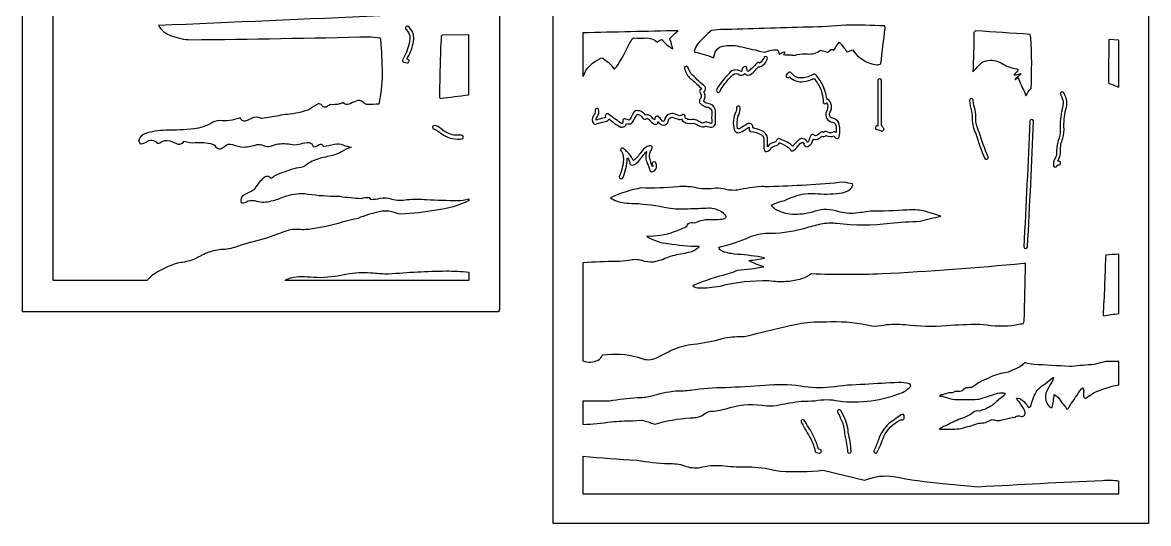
# Model space of a CAD drawing. Extents: x 1.4 to 96.1, y 1 to 80.1.
# Drawn here: x 1.36 to 20.27, y 3.56 to 11.98 of the extents above; entities that cross this region are included whole.
import ezdxf

# ---------------------------------------------------------------- set-up
doc = ezdxf.new("R2010")
doc.units = 0
doc.linetypes.add('0', pattern=[0])
doc.layers.add('1', color=7, linetype='0')

msp = doc.modelspace()

# ---------------------------------------------------------------- linework, layer by layer
at = {"layer": '1'}
for points in [[(10.272745, 37.557205), (20.272745, 37.557205), (20.272745, 3.557205), (10.272745, 3.557205)], [(9.372161, 36.138107), (9.372161, 7.139572), (9.358272, 7.139572), (9.358272, 7.111801), (1.358272, 7.111801), (1.358272, 36.110329), (1.372161, 36.110329), (1.372161, 36.138107)]]:
    msp.add_lwpolyline(points, close=True, dxfattribs=at)
msp.add_lwpolyline([(7.367144, 12.087432, -0.00021), (3.641026, 11.924957, 0.179968), (3.856139, 11.755127, 0.086835), (4.183868, 11.686628, 0.003189), (7.213082, 11.737701), (7.368466, 11.719513), (7.369746, 11.693298, -0.015408), (7.401489, 11.111008, -0.036236), (7.34514, 10.604706, -0.010136), (7.156305, 10.596375, -0.190246), (7.080996, 10.636642, 0.317398), (6.96244, 10.652847, 0.033453), (6.847094, 10.602081, -0.30477), (6.745509, 10.627914), (6.733723, 10.630569, -0.153796), (6.682889, 10.607056, -0.068076), (6.540109, 10.59642, 0.183418), (6.472543, 10.560013, -0.451946), (6.385778, 10.58606, 0.28522), (6.323399, 10.60849, 0.052395), (6.179245, 10.516556, -0.064702), (5.803901, 10.429245, 0.098587), (5.663165, 10.408523, -0.000432), (5.380358, 10.361892), (5.370577, 10.36319, 0.25266), (5.193054, 10.359726), (5.162895, 10.345154), (5.133874, 10.32843, -0.453565), (5.017225, 10.367599), (4.999751, 10.36763, -0.106698), (4.6695, 10.328259, 0.138592), (4.519396, 10.279251, -0.111312), (4.239108, 10.192307, -0.034626), (3.76453, 10.165009, 0.072568), (3.413622, 10.106888, 0.194827), (3.314724, 10.002966, 0.31209), (3.340919, 9.936189), (3.345096, 9.935201), (3.349368, 9.934784, 0.015578), (3.438503, 9.965775, -0.490262), (3.619338, 9.947769, 0.126731), (3.701458, 9.975693, -0.255275), (3.876692, 9.97089, -0.002998), (3.968374, 9.932953, 0.327632), (4.076142, 9.983246, 0.130583), (4.260873, 9.959824, -0.075738), (4.548722, 9.933411, -0.177694), (4.607804, 9.881393, 0.463789), (4.749465, 9.894974, -0.279412), (4.885663, 9.926926, 0.073802), (5.077087, 9.88147, 0.054245), (5.296404, 9.925003, -0.182056), (5.405047, 9.910797, 0.09188), (5.486091, 9.891815, 0.032964), (5.625417, 9.934586, -0.076434), (5.894522, 9.925461, 0.113808), (6.036289, 9.939133, -0.067543), (6.171724, 9.960083, -0.323967), (6.239389, 9.89006, 0.246973), (6.341941, 9.927383, -0.497888), (6.407885, 9.899734), (6.411416, 9.895065, 0.029702), (6.596683, 9.934662, -0.146079), (6.749391, 9.916702, 0.01751), (6.879017, 9.878708, 0.078999), (6.714937, 9.803635, -0.091753), (6.47943, 9.722061, 0.042684), (6.223201, 9.648224, 0.031378), (6.108924, 9.569382, -0.0998), (5.954193, 9.529556, 0.020876), (5.630588, 9.417085, 0.064558), (5.547403, 9.360382), (5.533506, 9.356674, 0.471339), (5.406984, 9.360336, 0.090276), (5.265997, 9.19342, -0.161403), (5.172415, 9.127304, 0.072342), (5.041739, 9.045151, 0.326481), (5.038234, 8.944534, 0.186466), (5.147057, 8.979996, -0.152322), (5.290273, 8.973053, 0.135408), (5.537947, 8.977844, 0.044325), (5.759384, 9.050766, -0.085417), (6.097903, 9.103729, 0.040084), (6.591969, 9.059174), (6.690829, 9.055267, 0.023029), (7.045312, 9.020721, -0.1145), (7.183741, 9.034821, 0.230193), (7.205092, 9.004547, 0.078329), (7.368433, 9.025787, -0.122302), (7.560387, 9.008835, 0.109765), (7.819873, 8.999222, -0.060491), (8.145323, 8.99928, 0.000887), (8.664565, 8.982864, 0.057771), (8.858271, 9.011108), (8.858272, 8.983093, -0.07741), (8.311219, 8.821075, -0.029897), (7.710506, 8.754593, -0.023338), (7.569771, 8.793182, 0.119334), (7.346721, 8.794083, 0.049492), (6.995874, 8.685045, 0.007626), (6.457366, 8.547974, 0.015796), (6.19872, 8.50325, -0.054027), (5.962465, 8.499398, 0.105921), (5.702161, 8.441711, -0.04066), (5.208281, 8.287262, 0.027539), (4.954235, 8.204697, -0.064514), (4.689467, 8.159648, 0.049309), (4.459778, 8.107941, 0.009083), (4.233162, 7.992599, -0.055973), (3.985007, 7.936951, 0.081475), (3.532563, 7.726028, 0.0229), (3.447049, 7.639572), (1.872161, 7.639572), (1.872182, 35.610329)], format="xyb", dxfattribs=at)
for points in [[(14.158855, 11.464691, -0.204809), (14.139403, 11.437454, 0.030537), (14.266823, 11.432831, 0.011813), (14.328836, 11.423859, -0.114645), (14.507585, 11.448441), (14.537352, 11.447693, 0.185112), (14.765244, 11.510666), (14.878528, 11.475189, 0.141151), (14.937458, 11.520218, -0.392847), (14.980457, 11.512665), (14.987622, 11.513702, -0.029291), (15.075809, 11.646988), (15.079433, 11.645004, -0.046205), (15.204677, 11.484497), (15.21021, 11.482681, -0.033689), (15.300801, 11.514938, 0.20588), (15.708329, 11.26265, 0.149975), (15.778802, 11.286441, -0.004891), (15.849133, 11.881483), (15.84217, 11.918167, 0.018155), (15.186684, 11.930054, -0.015858), (14.555782, 11.898573, -0.002125), (13.090715, 11.856825), (12.934561, 11.844498, 0.040112), (12.69971, 11.613251, 0.08932), (12.642914, 11.494141), (12.651407, 11.476196, -0.077031), (12.964186, 11.381012), (12.976219, 11.418625), (12.993703, 11.480148), (13.024608, 11.526535), (13.067227, 11.559387), (13.119854, 11.580276, -0.103722), (13.396269, 11.575867, -0.015019), (13.762006, 11.49118), (13.820773, 11.479492), (13.847329, 11.482285, -0.112447), (14.022651, 11.516037), (14.038692, 11.518021), (14.043843, 11.514328), (14.073196, 11.439453, -0.133666), (14.156493, 11.48291, -0.10924)], [(7.835424, 11.299149, 0.805664), (7.816892, 11.360199, 0.067459), (7.920061, 11.625305), (7.929015, 11.69754), (7.924299, 11.767319), (7.902444, 11.832184), (7.859982, 11.889755), (7.837304, 11.909241, 0.936246), (7.801605, 11.858093), (7.842465, 11.81041), (7.862571, 11.753235), (7.865589, 11.689453), (7.855187, 11.621948, -0.05958), (7.740063, 11.345398, 0.407277), (7.764116, 11.308929), (7.815713, 11.296158, 0.164109)], [(8.410335, 11.761673), (8.391697, 11.747562, 0.013337), (8.36472, 10.722733), (8.376367, 10.699341, -0.009682), (8.852116, 10.75946), (8.858272, 10.764343), (8.858272, 11.770889)], [(10.772746, 11.073471), (10.773798, 11.069214, -0.205924), (11.071823, 11.375763), (11.098198, 11.380997), (11.157364, 11.337021, -0.10262), (11.290744, 11.199066), (11.304948, 11.196472, 0.061977), (11.502845, 11.520477, -0.023658), (11.602101, 11.699371), (11.625653, 11.717209, 0.027145), (11.860624, 11.717361, -0.164003), (12.024838, 11.647888, -0.070153), (12.096423, 11.691666, 0.086405), (12.282556, 11.531433, 0.052733), (12.230916, 11.696915), (12.23471, 11.705917, -0.062677), (12.374542, 11.838614, 0.00039), (10.772615, 11.803226)], [(18.05451, 11.099808, -0.069788), (18.133877, 11.113678, 0.055718), (18.02817, 11.012451, -0.066341), (18.081358, 11.051956), (18.085075, 11.051254, 0.037842), (18.187738, 10.813904, 0.018022), (18.214703, 10.743301, -0.061843), (18.301283, 10.869904, 0.025452), (18.29825, 11.726151), (18.28421, 11.777569, 0.000985), (17.368202, 11.835842), (17.338675, 11.80954, -0.011813), (17.322933, 11.145767, 0.000772), (17.466917, 11.300938), (17.490686, 11.315033), (17.548294, 11.3311, -0.224734), (17.801157, 11.292419, 0.101282), (18.061939, 11.19725), (18.08378, 11.189209, -0.109923), (18.01268, 11.097015, 0.081346)], [(19.772747, 11.676254), (19.767546, 11.679031), (19.606611, 11.6897, 0.00169), (19.601442, 10.978482), (19.606991, 10.953217, -0.019235), (19.772747, 10.888077)], [(13.293085, 11.096527, -0.349906), (13.400038, 11.099518, 0.331315), (13.490399, 11.117462, 0.245722), (13.544106, 11.092194), (13.573771, 11.098984), (13.604544, 11.11615, 0.045764), (13.724243, 11.233475, 0.238864), (13.79675, 11.259521, 0.163004), (13.87168, 11.375565, 0.951212), (13.808558, 11.376251, -0.158955), (13.736847, 11.295517, 0.405139), (13.693385, 11.294907, -0.073091), (13.549229, 11.155014, -0.382844), (13.535089, 11.164825, -0.141381), (13.527476, 11.210114, 0.618283), (13.468303, 11.223755, 0.260573), (13.439221, 11.156631), (13.435555, 11.155685, -0.055363), (13.376297, 11.175751, 0.271442), (13.248123, 11.139877, 0.047281), (13.047309, 10.906128, 0.063462), (13.017452, 10.832062, 0.804915), (13.077439, 10.820679), (13.090768, 10.851974, -0.077036)], [(12.93369, 10.21492, 0.372507), (13.000655, 10.300186, -0.036478), (13.000318, 10.491196, 0.366505), (12.870166, 10.614532, -0.163709), (12.79506, 10.655441, 0.304275), (12.812456, 10.790318, 0.023798), (12.805037, 10.811858, 0.510767), (12.805591, 10.915497, -0.011474), (12.584835, 11.118225, -0.003431), (12.531912, 11.227386, 1.050291), (12.484468, 11.185226), (12.489328, 11.176392, 0.180566), (12.601453, 11.016373, -0.013107), (12.767932, 10.863861, -0.046006), (12.73775, 10.838364, 0.249618), (12.73524, 10.809052), (12.750657, 10.773788, -0.205782), (12.753118, 10.702178, 0.496182), (12.747532, 10.614227, 0.208665), (12.878718, 10.55127, -0.387055), (12.937592, 10.463226, 0.038952), (12.937777, 10.289444, -0.364702), (12.920917, 10.280701, 0.083808), (12.832433, 10.302124, -0.107346), (12.767044, 10.287445, -0.009451), (12.683072, 10.334137, 0.124932), (12.579246, 10.342743, -0.12662), (12.497994, 10.364105, -0.145459), (12.488844, 10.407227, 0.612149), (12.431992, 10.419464, -0.262593), (12.365691, 10.418777), (12.3244, 10.436447, 0.512016), (12.143984, 10.335526, -0.751661), (12.103521, 10.325562, 0.090768), (12.02623, 10.400513, 0.423671), (11.986217, 10.379044), (11.976279, 10.339005, -0.013968), (11.911757, 10.403595, 0.234512), (11.817514, 10.419708, 0.317466), (11.657098, 10.49231, 0.230561), (11.607721, 10.432434, -0.015538), (11.551476, 10.334488, -0.046317), (11.476031, 10.359131, 0.495278), (11.443546, 10.319473, -0.139645), (11.437552, 10.280334), (11.427556, 10.280106), (11.403375, 10.290085, -0.009636), (11.197161, 10.441342, 0.681249), (11.152995, 10.387939, -0.397891), (11.14116, 10.374115, 0.056884), (10.99349, 10.336044, -0.26955), (11.015202, 10.39447, 0.234634), (11.033765, 10.515305, 0.92915), (10.977597, 10.487503, -0.218292), (10.953814, 10.417572, 0.337597), (10.954151, 10.270859, 0.326618), (11.002692, 10.273224, 0.005356), (11.125252, 10.309891, 0.313856), (11.210045, 10.356644, 0.063298), (11.407935, 10.219063, 0.441427), (11.502801, 10.277939), (11.52303, 10.27623, 0.375906), (11.606123, 10.304077, 0.044289), (11.676623, 10.432907, -0.333202), (11.774189, 10.371822, 0.375051), (11.843882, 10.361675, -0.298001), (11.884, 10.343994, 0.120134), (11.972592, 10.269806), (11.992995, 10.265244, 0.388712), (12.02797, 10.288605), (12.03272, 10.307236), (12.035495, 10.307785), (12.047833, 10.293182), (12.062325, 10.278778, 0.656979), (12.208776, 10.333008, -0.355788), (12.277781, 10.385696, 0.036256), (12.385938, 10.349152), (12.407, 10.348389), (12.429217, 10.3517, 0.259429), (12.530499, 10.286972), (12.577151, 10.279846), (12.580145, 10.279709, -0.230029), (12.704252, 10.250031), (12.723655, 10.23912, 0.271276), (12.835727, 10.236101), (12.844932, 10.236691, 0.000228)], [(13.85529, 9.806427, 0.215886), (13.937314, 9.868561, -0.191993), (14.003624, 9.903351, 0.202472), (14.074086, 9.953201), (14.077236, 9.95253, -0.075449), (14.233241, 9.867874), (14.251673, 9.847687), (14.261535, 9.83223, 0.485445), (14.31163, 9.826263, 0.022505), (14.424221, 9.944458), (14.438129, 9.956146, -0.694947), (14.48532, 9.927795, 0.522406), (14.563018, 9.900146, 0.247119), (14.638494, 10.016876, 0.314867), (14.742974, 10.032257, 0.029124), (14.791245, 10.068665, 0.376739), (14.853299, 10.077728, 0.173113), (14.990853, 10.069199, 0.182384), (15.035602, 10.02478, 0.438251), (15.074554, 10.058731, 0.137963), (15.071673, 10.291428, 0.258851), (14.962336, 10.36609, -0.494568), (14.922618, 10.465302, 0.384449), (14.883012, 10.687957, 0.058463), (14.868987, 10.690735, 0.070168), (14.79691, 10.937256, 0.034702), (14.681728, 11.104279, 0.277811), (14.649596, 11.106979, -0.09817), (14.456239, 11.044144), (14.389023, 11.047363), (14.326233, 11.072174), (14.273739, 11.125488, 0.465507), (14.226499, 11.133102), (14.195723, 11.107178, 1.123955), (14.241405, 11.06395, 0.26086), (14.479864, 10.98555, 0.086536), (14.654253, 11.037262), (14.695012, 10.980225, -0.119909), (14.78542, 10.785355, -0.081489), (14.809464, 10.632462, 0.646794), (14.866737, 10.624771, -0.261335), (14.872576, 10.507645), (14.862162, 10.482529, 0.501802), (14.966517, 10.301208, -0.386247), (15.025238, 10.21785, -0.044594), (15.023675, 10.126724, 0.39482), (14.978225, 10.130844, -0.234643), (14.85948, 10.146225, 0.278594), (14.814815, 10.128265, 0.452194), (14.759207, 10.122986, -0.095176), (14.678253, 10.069901, -0.270351), (14.652456, 10.088379, 0.482949), (14.600333, 10.078094, 0.082733), (14.563967, 9.982498, -0.075193), (14.542458, 9.962204, 0.57708), (14.387593, 9.995544, 0.030892), (14.297647, 9.898254), (14.290671, 9.898453, 0.107711), (14.167475, 9.980164, 0.023928), (14.063935, 10.025574, 0.396581), (14.025421, 9.993454, -0.266355), (13.977757, 9.961105, 0.206452), (13.872789, 9.887405, 0.013227), (13.872622, 10.037811, 0.272187), (13.764049, 10.163803, 0.066956), (13.657398, 10.195847), (13.628397, 10.204651), (13.627013, 10.217453, 0.576272), (13.534418, 10.271698, 0.014677), (13.402402, 10.19194, -0.162072), (13.37058, 10.192917), (13.366977, 10.202316, -0.077396), (13.376961, 10.397385, 0.08632), (13.416313, 10.520447), (13.414503, 10.539536, 1.30286), (13.353586, 10.523987, -0.163408), (13.3401, 10.474258, 0.175322), (13.312859, 10.174777, 0.449191), (13.416606, 10.132263), (13.444805, 10.144165, -0.017884), (13.562552, 10.215881, -0.092388), (13.566696, 10.167252, 0.279313), (13.588441, 10.143234, -0.110126), (13.77304, 10.087708, -0.259722), (13.813468, 9.998062, 0.07671), (13.820493, 9.823593, 0.340557)], [(15.82147, 10.167725, 0.423634), (15.80765, 10.215103, -0.19989), (15.78873, 10.269699, -0.057843), (15.78851, 10.365524, 0.002275), (15.787465, 11.007782, 0.87677), (15.726047, 10.999481), (15.726051, 10.364456, 0.056636), (15.728338, 10.236954, 1.131251), (15.711092, 10.176834, -0.017577), (15.793558, 10.152832, 0.272249)], [(18.733301, 9.561066, -0.310386), (18.775135, 9.583237, 1.092268), (18.747723, 9.643799, 0.161255), (18.793083, 9.817413, -0.099564), (18.83279, 10.030136, 0.096569), (18.853146, 10.226898, -0.078205), (18.89596, 10.554047, 0.181524), (18.867418, 10.757843), (18.849913, 10.795151, 1.115862), (18.798622, 10.75766, -0.228261), (18.821892, 10.521011, 0.073811), (18.791403, 10.176941, -0.091177), (18.756487, 9.994904, 0.077228), (18.728603, 9.77507, -0.132425), (18.695517, 9.679855, 0.178808), (18.679337, 9.564971, 0.576229)], [(17.564861, 9.680817, 0.377825), (17.577921, 9.719986, -0.026747), (17.427723, 10.133408, -0.130794), (17.371901, 10.42778, 0.073489), (17.339622, 10.587158, -0.03934), (17.327785, 10.678696, 0.800795), (17.267878, 10.66687, 0.07227), (17.302013, 10.486633, -0.064315), (17.309975, 10.356857, 0.107381), (17.370323, 10.108856, 0.026055), (17.523003, 9.689495, 0.364496)], [(8.660355, 10.081726, -0.163605), (8.443625, 10.151657), (8.391167, 10.190903, 0.138763), (8.272159, 10.246716, 0.947551), (8.279902, 10.182953), (8.294765, 10.177353, -0.046687), (8.430399, 10.084778, 0.183049), (8.74586, 10.02312, 0.823257), (8.733157, 10.080414)], [(18.240137, 8.207826, 0.003118), (18.343725, 10.323486, 0.849408), (18.28211, 10.318893, -0.000749), (18.179037, 8.203995, 0.817344)], [(11.440808, 9.367996, 0.098315), (11.517373, 9.688202), (11.522978, 9.700745, -0.160509), (11.562956, 9.600571, 0.36699), (11.598628, 9.581039, 0.194969), (11.726189, 9.666641, -0.0348), (11.839795, 9.806274, 0.19249), (11.854198, 9.609543, -0.028905), (11.897561, 9.483414, 0.416485), (11.944162, 9.470261, 0.382357), (12.006372, 9.572113, 0.158261), (11.989152, 9.628342, 0.843889), (11.941018, 9.586929, -0.112858), (11.94289, 9.549622, -0.046179), (11.890574, 9.713623, -0.165294), (11.925242, 9.838242, 0.156427), (11.933127, 9.887344, 0.415883), (11.884465, 9.901855, 0.182053), (11.768172, 9.821411), (11.745905, 9.794144, -0.080203), (11.622721, 9.655472), (11.612092, 9.669342, 0.115507), (11.497775, 9.815582, 0.060354), (11.445939, 9.863388, 0.735693), (11.41189, 9.814377), (11.423995, 9.800949), (11.437324, 9.779022), (11.450936, 9.730392), (11.453943, 9.672409, -0.091563), (11.382199, 9.38707, 0.84483)], [(10.772747, 6.298447), (10.773396, 6.289291, 0.201993), (11.026475, 6.301651, 0.154768), (11.102532, 6.391159, -0.103327), (11.69397, 6.351624), (11.746301, 6.333038, 0.202623), (12.010777, 6.34024, 0.008222), (12.272393, 6.474716, -0.090192), (12.631735, 6.569168, 0.041082), (13.116809, 6.666092, -0.066774), (13.441937, 6.697693, 0.079941), (13.624006, 6.734421), (13.688003, 6.752516, -0.0066), (14.437119, 6.922333, -0.046403), (14.866605, 6.946715), (14.944912, 6.949226, -0.065663), (15.62703, 6.878978, 0.093664), (15.82688, 6.892624, -0.067038), (16.186686, 6.898529, 0.048185), (16.879864, 6.885239, -0.017315), (17.433289, 6.906235), (17.497019, 6.902771), (17.555357, 6.896393, 0.096177), (18.115896, 6.910509, 0.000683), (18.174232, 6.918854), (18.18609, 6.96069, -0.001277), (18.206993, 7.927213), (18.178036, 7.924892, -0.010547), (15.793939, 7.750367, -0.019336), (14.614651, 7.7509, -0.132224), (14.18746, 7.623337, -0.054414), (13.895823, 7.633255, 0.068412), (13.072309, 7.542206, -0.048285), (12.718684, 7.509262, -0.094088), (12.635004, 7.533951), (12.616807, 7.552597), (12.640091, 7.569046, -0.034911), (13.220335, 7.755768, 0.039618), (13.367863, 7.81517, 0.026231), (13.811561, 7.871811, -0.068097), (13.56016, 7.978104, 0.038505), (13.822835, 8.015198), (13.814885, 8.022766), (13.768877, 8.034027, 0.023533), (13.315652, 8.083832, -0.069886), (13.100586, 8.13826, -0.195419), (13.056417, 8.195465), (13.079776, 8.20816, 0.050645), (13.577588, 8.373596, -0.106842), (13.930457, 8.436066, 0.071104), (14.532994, 8.531052, -0.013706), (14.802408, 8.598373, -0.073505), (15.039268, 8.60202, 0.058902), (15.930733, 8.602524, -0.02201), (16.439064, 8.636443, -0.010356), (16.785238, 8.721695, 0.017944), (16.493555, 8.810547, 0.06832), (16.222641, 8.824692, -0.013446), (15.603051, 8.804306, 0.003277), (15.318734, 8.767365, -0.095601), (15.019156, 8.812332, 0.155329), (14.627137, 8.791063, -0.081407), (14.290307, 8.750574, -0.105337), (14.00801, 8.835817, -0.057778), (13.939567, 8.893646), (13.939654, 8.904602), (13.948867, 8.91188, -0.054639), (14.164561, 8.987839, -0.064608), (14.497197, 9.09816, -0.057953), (14.725497, 9.096893, 0.047129), (15.130205, 9.112915, 0.107779), (15.263848, 9.174622), (15.289248, 9.205627), (15.303912, 9.243423), (15.301241, 9.263015, 0.003027), (15.155161, 9.29367, -0.018066), (13.899652, 9.21671, -0.005716), (13.773147, 9.219193, 0.034983), (13.368068, 9.160172, -0.106836), (13.130865, 9.180969, 0.087201), (12.957979, 9.185272, -0.083287), (12.657145, 9.201706, 0.072959), (12.363527, 9.214828, -0.031817), (11.751544, 9.195633, 0.054643), (11.257006, 9.043976), (11.23399, 9.031006, 0.128573), (11.468141, 8.948471, 0.036506), (11.635752, 8.936432, -0.042961), (12.205164, 8.859253, 0.057004), (12.53307, 8.847763, 0.005976), (12.882894, 8.861023, -0.130647), (13.102321, 8.799456, -0.105518), (13.170646, 8.720673, -0.451265), (13.142153, 8.675507), (13.125782, 8.670166), (13.106961, 8.666168, -0.027529), (12.865297, 8.659454, 0.107735), (12.648782, 8.604279, 0.182774), (12.534904, 8.591309, 0.194896), (12.515949, 8.552216), (12.512014, 8.547043, -0.066835), (12.301287, 8.457153, -0.10067), (11.845809, 8.383881, 0.131463), (12.204811, 8.264481, 0.046704), (12.717167, 8.216064), (12.719592, 8.203369, -0.149143), (12.552113, 8.111832), (12.517829, 8.103287, 0.018547), (12.240577, 8.04599), (12.21076, 8.0354, -0.066835), (11.955965, 7.950958, -0.116829), (11.760446, 7.975815, 0.131755), (11.542489, 7.977829, -0.060916), (11.338, 7.962173, 0.011986), (10.772746, 7.938797)], [(19.772745, 8.080627), (19.769634, 8.085541, 0.001083), (19.558178, 8.064835), (19.551069, 8.035065, -0.007005), (19.50967, 7.055725), (19.520029, 7.044281, -0.032001), (19.772747, 7.084503)], [(5.775803, 7.653625, -0.135744), (6.138997, 7.704773, 0.009165), (6.363815, 7.692596, 0.037196), (6.852705, 7.756882, -0.068928), (7.253547, 7.767059, 0.015664), (7.507821, 7.752457, -0.016612), (8.476066, 7.801363, -0.021682), (8.858271, 7.781982), (8.858272, 7.639587), (5.769464, 7.639481, -0.167425)], [(19.772747, 6.276794, 0.032738), (19.534573, 6.275162, 0.013604), (19.385336, 6.232483), (19.359764, 6.227554, 0.013115), (18.988607, 6.197449), (18.944138, 6.196407, 0.001091), (18.345179, 6.229324, -0.047302), (18.203249, 6.257584), (18.209194, 6.264633, -0.081043), (18.169621, 6.242142, -0.147454), (18.043325, 6.157516, -0.04428), (17.868265, 6.088181, 0.09225), (17.583944, 5.999985, -0.001748), (17.426432, 5.928635, -0.037507), (17.316601, 5.850967), (17.298929, 5.844177, -0.021769), (17.201492, 5.835587, 0.165224), (17.148275, 5.792086, -0.212359), (17.053795, 5.776443, 0.059581), (17.013578, 5.773163, -0.259596), (16.979763, 5.750793), (16.919405, 5.753797, -0.000603), (16.817276, 5.72084, 0.258863), (16.759384, 5.698074, -0.105826), (16.915535, 5.66098, 0.092838), (17.056467, 5.641174, 0.01106), (17.402771, 5.644485), (17.426777, 5.647919, 0.027958), (17.705114, 5.737244, -0.085475), (17.843723, 5.75238), (17.865301, 5.745911, -0.170935), (17.799618, 5.67038, 0.03083), (17.647232, 5.541443, -0.069051), (17.436029, 5.446442, 0.256421), (17.325705, 5.419708, -0.100167), (17.145796, 5.326675, 0.049916), (16.900101, 5.214142, 0.061742), (16.76343, 5.14653), (16.762566, 5.140076), (16.799055, 5.141525, 0.029124), (17.089838, 5.14801), (17.125778, 5.154205, 0.017279), (17.424231, 5.241974, 0.013369), (17.536043, 5.252563), (17.548168, 5.257324, -0.053605), (17.642658, 5.304443, -0.068154), (17.722151, 5.286026, 0.095133), (17.842487, 5.305818, -0.003052), (18.027615, 5.345963, -0.2274), (18.135101, 5.358016, 0.582995), (18.197653, 5.438095), (18.183702, 5.472519, 0.036946), (18.068382, 5.639832), (18.056469, 5.660951, -0.225126), (18.148649, 5.632492, -0.088992), (18.258072, 5.508545, 0.436882), (18.301199, 5.546219, -0.070059), (18.399586, 5.790726, -0.073498), (18.538488, 5.90686, 0.008988), (18.669178, 6.012741), (18.677788, 6.00914, -0.070702), (18.605923, 5.862152), (18.584988, 5.825928, 0.339257), (18.60853, 5.516023, 0.229676), (18.653805, 5.505707, 0.023488), (18.690596, 5.724228, -0.162703), (18.798145, 5.613953, 0.045767), (18.885105, 5.51326, -0.118307), (18.895193, 5.481613), (18.902447, 5.478806, 0.225835), (18.941584, 5.517715), (18.950966, 5.5354, 0.006442), (19.144794, 5.822601), (19.162933, 5.834305, -0.293666), (19.183281, 5.769485, 0.131367), (19.190008, 5.672882, 0.439529), (19.225801, 5.669266, 0.024684), (19.348169, 5.752884, -0.051274), (19.772747, 5.888458)], [(10.772745, 5.221191, 0.018251), (11.245144, 5.265808, -0.022347), (11.60294, 5.283783), (11.676253, 5.28804), (11.749472, 5.293701), (11.764261, 5.292343, -0.046359), (11.971908, 5.224808, -0.049705), (12.574823, 5.334976, 0.139119), (12.777406, 5.373108, -0.191634), (12.969426, 5.447434, 0.06544), (13.243509, 5.506421, -0.110903), (13.859148, 5.534348, 0.073881), (14.070837, 5.55011, -0.027691), (14.440484, 5.611191, 0.014028), (14.667782, 5.619263, -0.102767), (15.066873, 5.616745, 0.130179), (16.141891, 5.76088, 0.05952), (16.253412, 5.834229), (16.27392, 5.858612), (16.279409, 5.878555), (16.271303, 5.894424), (16.250986, 5.906601, 0.080824), (16.075352, 5.925522, 0.011246), (15.506793, 5.892944, 0.033269), (14.929807, 5.846008, -0.074071), (14.429671, 5.865341, 0.058465), (13.828395, 5.875416, -0.002551), (13.165879, 5.837204, 0.040956), (12.586965, 5.793579, -0.029844), (12.334378, 5.778931, 0.048917), (11.909081, 5.692078, -0.059727), (11.685873, 5.667587, 0.02448), (11.2178, 5.613434), (10.772746, 5.613434)], [(14.728271, 4.807175, 0.08486), (14.56609, 5.165215, 0.000419), (14.489561, 5.294648, 0.921937), (14.444254, 5.250809, 0.002441), (14.600359, 4.97934, -0.068263), (14.673559, 4.767212, 0.232853), (14.695451, 4.750244), (14.742258, 4.740403, 0.929948), (14.755097, 4.801422)], [(15.253833, 4.740997, 0.38889), (15.277599, 4.776886, 0.043588), (15.229017, 5.082001, 0.115095), (15.13732, 5.39357), (15.106285, 5.454619, 0.916239), (15.050815, 5.426346, -0.026935), (15.136724, 5.239792, -0.03548), (15.174481, 5.03215, -0.04652), (15.217695, 4.75914, 0.36607)], [(15.717861, 4.755569, 0.016412), (15.827023, 5.019501, -0.170058), (16.10037, 5.292975), (16.10811, 5.297745), (16.115866, 5.30249, 0.585264), (16.16637, 5.323166), (16.170668, 5.35498, 0.667935), (16.120768, 5.384017, 0.008999), (15.917353, 5.242355, 0.127389), (15.736495, 4.965286, -0.020482), (15.660504, 4.778671, 0.862896)], [(19.772747, 4.267639, 0.056031), (19.50095, 4.276609, 0.003201), (17.412777, 4.168974), (16.815672, 4.226318, -0.028355), (15.989154, 4.3423, 0.124761), (15.531045, 4.289987), (15.502328, 4.28009), (14.807982, 4.446671), (14.806321, 4.446655, -0.037746), (14.089847, 4.429138, -0.052929), (13.947154, 4.460892, 0.059525), (13.495615, 4.502182, -0.030502), (13.104451, 4.525162, 0.077545), (12.737864, 4.493439, -0.140313), (12.482932, 4.522171, 0.086196), (12.205976, 4.558792, -0.027948), (11.681471, 4.613429, -0.003358), (10.772746, 4.680752), (10.772746, 4.058487), (10.77738, 4.057205), (19.772747, 4.057205)]]:
    msp.add_lwpolyline(points, format="xyb", close=True, dxfattribs=at)

doc.saveas('drawing.dxf')
